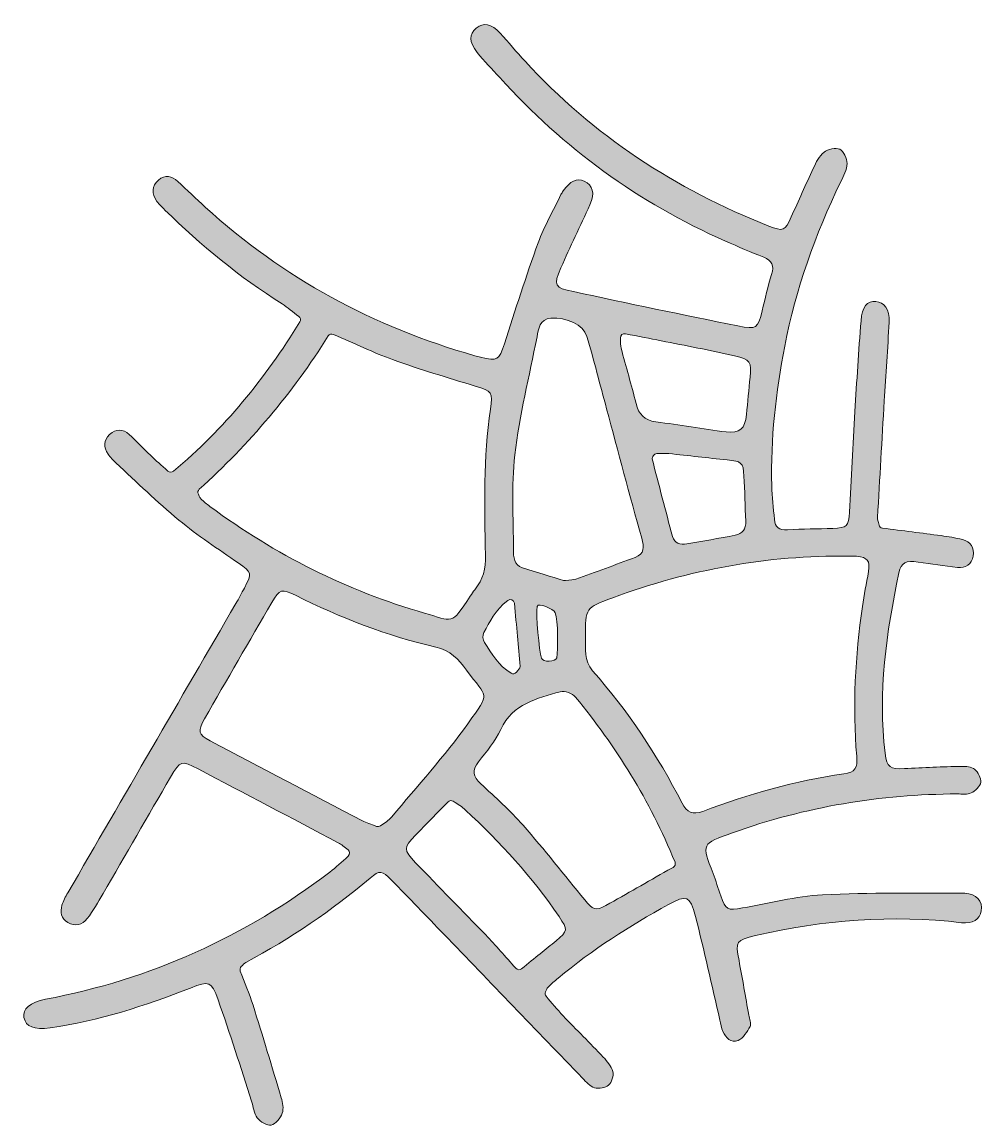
# Model space of a CAD drawing. Header units: centimetres. Extents: x 1 to 244, y -61 to -8.
# Drawn here: x 1.1 to 47.3, y -60.8 to -7.7 of the extents above; entities that cross this region are included whole.
import ezdxf

# ---------------------------------------------------------------- set-up
doc = ezdxf.new("R2010")
doc.units = ezdxf.units.CM
doc.header["$MEASUREMENT"] = 0
doc.layers.add('Screenshot 2022-06-20 at 20.24.09 v3\xa0Image', color=7, linetype='Continuous', lineweight=0)

msp = doc.modelspace()

# ---------------------------------------------------------------- hatches: boundary and pattern name
at = {"layer": 'Screenshot 2022-06-20 at 20.24.09 v3\xa0Image', "true_color": 0x000000, "transparency": 33554687}
h = msp.add_hatch(color=18, dxfattribs=at)
h.dxf.hatch_style = 2
edge = h.paths.add_edge_path()
edge.add_spline(control_points=[(25.879, -35.836), (25.81, -36.207), (25.979, -37.978), (26.08, -38.328), (26.139, -38.532), (26.787, -38.513), (26.82, -38.303), (26.879, -37.929), (26.893, -36.501), (26.751, -36.147), (26.678, -35.963), (25.915, -35.641), (25.879, -35.836)], knot_values=[0, 0, 0, 0, 1, 1, 1, 2, 2, 2, 3, 3, 3, 4, 4, 4, 4], degree=3, periodic=0)
edge = h.paths.add_edge_path()
edge.add_spline(control_points=[(24.46, -35.551), (23.855, -36.034), (23.596, -36.579), (23.32, -37.096), (23.249, -37.229), (23.258, -37.44), (23.34, -37.566), (23.696, -38.109), (24.01, -38.698), (24.631, -39.052), (24.714, -39.099), (24.819, -39.079), (24.881, -39.006), (24.972, -38.898), (25.059, -38.806), (25.053, -38.72), (24.982, -37.76), (24.887, -36.801), (24.781, -35.688), (24.766, -35.531), (24.583, -35.453), (24.46, -35.551)], knot_values=[0, 0, 0, 0, 1, 1, 1, 2, 2, 2, 3, 3, 3, 4, 4, 4, 5, 5, 5, 6, 6, 6, 7, 7, 7, 7], degree=3, periodic=0)
edge = h.paths.add_edge_path()
edge.add_spline(control_points=[(31.638, -28.485), (31.569, -28.487), (31.507, -28.525), (31.472, -28.584), (31.427, -28.66), (31.397, -28.704), (31.405, -28.737), (31.727, -29.986), (32.049, -31.236), (32.389, -32.48), (32.48, -32.811), (32.758, -32.89), (33.07, -32.836), (33.845, -32.702), (34.621, -32.567), (35.394, -32.417), (35.752, -32.347), (35.926, -32.114), (35.908, -31.738), (35.874, -31.015), (35.855, -30.29), (35.819, -29.567), (35.786, -28.921), (35.69, -28.851), (35.019, -28.789), (34.079, -28.702), (33.143, -28.584), (32.204, -28.491), (32.01, -28.471), (31.812, -28.481), (31.638, -28.485)], knot_values=[0, 0, 0, 0, 1, 1, 1, 2, 2, 2, 3, 3, 3, 4, 4, 4, 5, 5, 5, 6, 6, 6, 7, 7, 7, 8, 8, 8, 9, 9, 9, 10, 10, 10, 10], degree=3, periodic=0)
edge = h.paths.add_edge_path()
edge.add_spline(control_points=[(30.12, -22.725), (29.996, -22.701), (29.882, -22.797), (29.883, -22.923), (29.886, -23.149), (29.881, -23.291), (29.915, -23.423), (30.146, -24.309), (30.412, -25.186), (30.63, -26.075), (30.76, -26.603), (31.038, -26.892), (31.589, -26.963), (32.715, -27.109), (33.834, -27.306), (34.961, -27.446), (35.634, -27.529), (35.864, -27.308), (35.939, -26.608), (36.003, -26.012), (36.048, -25.414), (36.114, -24.818), (36.195, -24.093), (36.123, -23.952), (35.364, -23.784), (34.192, -23.523), (33.013, -23.3), (31.837, -23.063), (31.297, -22.954), (30.756, -22.849), (30.12, -22.725)], knot_values=[0, 0, 0, 0, 1, 1, 1, 2, 2, 2, 3, 3, 3, 4, 4, 4, 5, 5, 5, 6, 6, 6, 7, 7, 7, 8, 8, 8, 9, 9, 9, 10, 10, 10, 10], degree=3, periodic=0)
edge = h.paths.add_edge_path()
edge.add_spline(control_points=[(24.857, -53.242), (24.927, -53.32), (25.047, -53.33), (25.129, -53.263), (25.788, -52.732), (26.293, -52.332), (26.788, -51.918), (27.358, -51.442), (27.362, -51.395), (26.929, -50.753), (25.649, -48.854), (24.098, -47.191), (22.434, -45.63), (22.268, -45.474), (22.067, -45.356), (21.846, -45.21), (21.766, -45.158), (21.661, -45.169), (21.595, -45.237), (21.045, -45.797), (20.529, -46.316), (20.023, -46.845), (19.449, -47.445), (19.44, -47.54), (20.035, -48.163), (21.149, -49.33), (22.287, -50.474), (23.403, -51.639), (23.884, -52.142), (24.341, -52.668), (24.857, -53.242)], knot_values=[0, 0, 0, 0, 1, 1, 1, 2, 2, 2, 3, 3, 3, 4, 4, 4, 5, 5, 5, 6, 6, 6, 7, 7, 7, 8, 8, 8, 9, 9, 9, 10, 10, 10, 10], degree=3, periodic=0)
edge = h.paths.add_edge_path()
edge.add_spline(control_points=[(32.415, -48.386), (32.504, -48.338), (32.543, -48.231), (32.505, -48.137), (31.284, -45.144), (29.664, -42.579), (27.727, -40.207), (27.58, -40.027), (27.194, -39.878), (26.988, -39.94), (25.879, -40.276), (24.703, -40.504), (24.131, -41.75), (23.87, -42.317), (23.446, -42.816), (23.058, -43.315), (22.738, -43.727), (22.785, -44.024), (23.164, -44.37), (23.866, -45.011), (24.576, -45.652), (25.201, -46.365), (26.224, -47.531), (27.185, -48.75), (28.163, -49.954), (28.558, -50.44), (28.689, -50.496), (29.187, -50.218), (30.183, -49.662), (31.17, -49.091), (32.161, -48.526), (32.246, -48.478), (32.332, -48.431), (32.415, -48.386)], knot_values=[0, 0, 0, 0, 1, 1, 1, 2, 2, 2, 3, 3, 3, 4, 4, 4, 5, 5, 5, 6, 6, 6, 7, 7, 7, 8, 8, 8, 9, 9, 9, 10, 10, 10, 11, 11, 11, 11], degree=3, periodic=0)
edge = h.paths.add_edge_path()
edge.add_spline(control_points=[(27.151, -34.589), (27.178, -34.598), (27.206, -34.6), (27.233, -34.596), (27.497, -34.564), (27.623, -34.567), (27.733, -34.528), (28.685, -34.185), (29.636, -33.839), (30.584, -33.484), (31.054, -33.307), (31.021, -32.977), (30.902, -32.555), (30.322, -30.485), (29.774, -28.406), (29.214, -26.33), (28.901, -25.171), (28.607, -24.006), (28.267, -22.854), (28.105, -22.302), (27.286, -21.917), (26.542, -21.98), (25.986, -22.027), (25.948, -22.498), (25.871, -22.882), (25.491, -24.77), (25.033, -26.65), (24.806, -28.557), (24.628, -30.056), (24.741, -31.59), (24.738, -33.109), (24.738, -33.457), (24.759, -33.841), (25.168, -33.978), (25.868, -34.211), (26.579, -34.415), (27.151, -34.589)], knot_values=[0, 0, 0, 0, 1, 1, 1, 2, 2, 2, 3, 3, 3, 4, 4, 4, 5, 5, 5, 6, 6, 6, 7, 7, 7, 8, 8, 8, 9, 9, 9, 10, 10, 10, 11, 11, 11, 12, 12, 12, 12], degree=3, periodic=0)
edge = h.paths.add_edge_path()
edge.add_spline(control_points=[(18.155, -46.414), (18.216, -46.437), (18.285, -46.429), (18.339, -46.391), (18.526, -46.261), (18.739, -46.138), (18.887, -45.961), (20.123, -44.479), (21.421, -43.04), (22.545, -41.477), (23.682, -39.896), (23.48, -40.294), (22.483, -38.901), (22.106, -38.375), (21.69, -37.946), (21.011, -37.791), (18.654, -37.253), (16.414, -36.385), (14.253, -35.304), (13.605, -34.98), (13.504, -34.999), (13.123, -35.649), (12.033, -37.507), (10.958, -39.373), (9.891, -41.244), (9.543, -41.854), (9.572, -41.988), (10.155, -42.298), (12.589, -43.59), (15.031, -44.867), (17.473, -46.143), (17.671, -46.246), (17.887, -46.314), (18.155, -46.414)], knot_values=[0, 0, 0, 0, 1, 1, 1, 2, 2, 2, 3, 3, 3, 4, 4, 4, 5, 5, 5, 6, 6, 6, 7, 7, 7, 8, 8, 8, 9, 9, 9, 10, 10, 10, 11, 11, 11, 11], degree=3, periodic=0)
edge = h.paths.add_edge_path()
edge.add_spline(control_points=[(9.633, -30.206), (9.568, -30.266), (9.549, -30.361), (9.588, -30.44), (9.657, -30.583), (9.674, -30.633), (9.709, -30.665), (9.848, -30.794), (9.992, -30.919), (10.144, -31.032), (13.282, -33.347), (16.712, -35.084), (20.464, -36.159), (21.824, -36.549), (21.725, -36.787), (22.662, -35.345), (22.731, -35.239), (22.797, -35.129), (22.878, -35.033), (23.28, -34.549), (23.415, -34.021), (23.397, -33.371), (23.335, -31.03), (23.293, -28.684), (23.637, -26.355), (23.757, -25.537), (23.704, -25.493), (22.898, -25.246), (21.569, -24.839), (20.235, -24.44), (18.928, -23.969), (18, -23.634), (17.107, -23.202), (16.083, -22.755), (15.993, -22.716), (15.888, -22.749), (15.836, -22.832), (14.113, -25.577), (12.03, -28.04), (9.633, -30.206)], knot_values=[0, 0, 0, 0, 1, 1, 1, 2, 2, 2, 3, 3, 3, 4, 4, 4, 5, 5, 5, 6, 6, 6, 7, 7, 7, 8, 8, 8, 9, 9, 9, 10, 10, 10, 11, 11, 11, 12, 12, 12, 13, 13, 13, 13], degree=3, periodic=0)
edge = h.paths.add_edge_path()
edge.add_spline(control_points=[(28.197, -37.309), (28.217, -37.869), (28.109, -38.435), (28.544, -38.93), (30.245, -40.868), (31.665, -43.002), (32.841, -45.295), (33.072, -45.746), (33.356, -45.877), (33.837, -45.694), (36.033, -44.859), (38.283, -44.228), (40.614, -43.892), (41.172, -43.812), (41.29, -43.621), (41.24, -43.043), (41.034, -40.633), (41.179, -38.237), (41.512, -35.848), (41.59, -35.284), (41.716, -34.728), (41.804, -34.165), (41.887, -33.628), (41.766, -33.48), (41.235, -33.43), (41.109, -33.418), (40.982, -33.426), (40.855, -33.424), (36.946, -33.366), (33.171, -34.073), (29.51, -35.422), (28.194, -35.907), (28.197, -35.915), (28.197, -37.309)], knot_values=[0, 0, 0, 0, 1, 1, 1, 2, 2, 2, 3, 3, 3, 4, 4, 4, 5, 5, 5, 6, 6, 6, 7, 7, 7, 8, 8, 8, 9, 9, 9, 10, 10, 10, 11, 11, 11, 11], degree=3, periodic=0)
edge = h.paths.add_edge_path()
edge.add_spline(control_points=[(42.313, -31.925), (42.332, -32.005), (42.399, -32.065), (42.481, -32.075), (43.448, -32.198), (44.374, -32.311), (45.299, -32.436), (45.643, -32.483), (45.989, -32.538), (46.325, -32.627), (46.714, -32.731), (46.916, -33.013), (46.842, -33.415), (46.769, -33.816), (46.476, -34.011), (46.079, -33.968), (45.45, -33.899), (44.826, -33.788), (44.199, -33.704), (43.605, -33.625), (43.383, -33.714), (43.273, -34.225), (42.658, -37.086), (42.258, -39.967), (42.603, -42.902), (42.682, -43.576), (42.852, -43.676), (43.533, -43.638), (44.449, -43.588), (45.366, -43.551), (46.284, -43.53), (46.495, -43.525), (46.765, -43.544), (46.907, -43.668), (47.073, -43.813), (47.233, -44.099), (47.205, -44.296), (47.177, -44.491), (46.939, -44.71), (46.74, -44.81), (46.559, -44.901), (46.305, -44.853), (46.084, -44.854), (42.376, -44.875), (38.768, -45.471), (35.272, -46.724), (33.776, -47.26), (33.776, -47.248), (34.334, -48.675), (34.472, -49.029), (34.576, -49.396), (34.701, -49.755), (34.937, -50.432), (35.018, -50.47), (35.755, -50.341), (37.033, -50.116), (38.306, -49.776), (39.593, -49.709), (41.87, -49.592), (44.156, -49.626), (46.438, -49.635), (47.001, -49.637), (47.308, -50.038), (47.231, -50.484), (47.161, -50.889), (46.81, -51.11), (46.286, -51.048), (42.944, -50.657), (39.645, -50.911), (36.375, -51.669), (35.436, -51.886), (35.406, -51.934), (35.582, -52.87), (35.746, -53.741), (35.898, -54.615), (36.051, -55.488), (36.084, -55.674), (36.182, -55.903), (36.111, -56.041), (35.977, -56.298), (35.785, -56.597), (35.54, -56.708), (35.203, -56.861), (34.947, -56.58), (34.803, -56.278), (34.724, -56.111), (34.708, -55.915), (34.665, -55.732), (34.275, -54.068), (33.917, -52.395), (33.485, -50.742), (33.219, -49.727), (33.071, -49.698), (32.184, -50.18), (30.312, -51.197), (28.53, -52.35), (26.889, -53.714), (26.719, -53.855), (26.55, -53.999), (26.395, -54.157), (26.348, -54.204), (26.323, -54.274), (26.278, -54.379), (26.248, -54.448), (26.26, -54.529), (26.309, -54.587), (26.57, -54.893), (26.837, -55.221), (27.127, -55.527), (27.762, -56.194), (28.42, -56.838), (29.051, -57.508), (29.242, -57.711), (29.449, -57.95), (29.513, -58.206), (29.562, -58.404), (29.464, -58.727), (29.314, -58.862), (29.164, -58.996), (28.842, -59.046), (28.64, -58.986), (28.418, -58.921), (28.23, -58.703), (28.056, -58.523), (25.83, -56.218), (23.61, -53.907), (21.388, -51.599), (20.552, -50.731), (19.718, -49.861), (18.872, -49.002), (18.405, -48.528), (18.32, -48.51), (17.852, -48.906), (16.002, -50.467), (14.008, -51.812), (11.879, -52.96), (11.799, -53.002), (11.735, -53.074), (11.649, -53.162), (11.594, -53.217), (11.576, -53.3), (11.604, -53.372), (11.814, -53.92), (12.042, -54.459), (12.217, -55.015), (12.685, -56.494), (13.131, -57.979), (13.569, -59.466), (13.639, -59.703), (13.701, -59.995), (13.622, -60.208), (13.536, -60.443), (13.308, -60.741), (13.097, -60.781), (12.893, -60.821), (12.563, -60.622), (12.415, -60.431), (12.252, -60.221), (12.239, -59.898), (12.151, -59.628), (11.619, -58.003), (11.116, -56.368), (10.537, -54.76), (10.204, -53.835), (10.107, -53.841), (9.215, -54.189), (7.025, -55.043), (4.801, -55.776), (2.461, -56.1), (1.686, -56.207), (1.304, -56.055), (1.204, -55.61), (1.114, -55.206), (1.506, -54.867), (2.234, -54.73), (7.281, -53.781), (11.83, -51.716), (15.912, -48.611), (16.204, -48.389), (16.473, -48.135), (16.795, -47.846), (16.888, -47.764), (16.883, -47.618), (16.785, -47.542), (16.606, -47.402), (16.467, -47.286), (16.309, -47.202), (14.068, -46.014), (11.822, -44.833), (9.575, -43.655), (8.761, -43.228), (8.732, -43.232), (8.252, -44.054), (7.165, -45.916), (6.091, -47.787), (5.006, -49.651), (4.767, -50.061), (4.526, -50.474), (4.243, -50.854), (4.009, -51.169), (3.665, -51.243), (3.313, -51.039), (2.99, -50.852), (2.934, -50.538), (3.032, -50.208), (3.095, -49.999), (3.203, -49.8), (3.314, -49.609), (6.004, -44.973), (8.697, -40.339), (11.389, -35.704), (11.532, -35.457), (11.669, -35.207), (11.802, -34.954), (12.186, -34.222), (12.166, -34.205), (11.507, -33.748), (10.544, -33.078), (9.557, -32.432), (8.654, -31.688), (7.603, -30.822), (6.63, -29.861), (5.627, -28.938), (5.488, -28.809), (5.359, -28.665), (5.251, -28.51), (5.022, -28.184), (5.017, -27.856), (5.321, -27.569), (5.629, -27.279), (5.968, -27.31), (6.262, -27.569), (6.619, -27.883), (6.935, -28.242), (7.28, -28.57), (7.54, -28.818), (7.812, -29.053), (8.128, -29.333), (8.201, -29.398), (8.312, -29.401), (8.387, -29.338), (10.843, -27.291), (12.787, -24.895), (14.467, -22.155), (14.52, -22.069), (14.499, -21.957), (14.419, -21.895), (14.13, -21.668), (13.886, -21.461), (13.618, -21.292), (11.567, -20.002), (9.71, -18.472), (7.984, -16.777), (7.848, -16.644), (7.704, -16.514), (7.595, -16.361), (7.321, -15.978), (7.355, -15.622), (7.666, -15.343), (7.998, -15.045), (8.311, -15.143), (8.597, -15.402), (9.045, -15.805), (9.474, -16.228), (9.919, -16.634), (13.667, -20.053), (18.013, -22.39), (22.879, -23.784), (22.97, -23.81), (23.061, -23.837), (23.154, -23.859), (23.974, -24.055), (24.045, -23.998), (24.3, -23.209), (24.827, -21.583), (25.342, -19.952), (25.928, -18.347), (26.218, -17.55), (26.652, -16.805), (27.023, -16.038), (27.055, -15.973), (27.09, -15.91), (27.131, -15.851), (27.455, -15.382), (27.792, -15.23), (28.141, -15.393), (28.564, -15.591), (28.666, -15.953), (28.409, -16.532), (27.957, -17.545), (27.456, -18.537), (27.022, -19.558), (26.654, -20.425), (26.698, -20.502), (27.618, -20.7), (30.25, -21.264), (32.885, -21.817), (35.524, -22.349), (36.434, -22.533), (36.491, -22.464), (36.695, -21.618), (36.836, -21.034), (36.965, -20.444), (37.148, -19.873), (37.284, -19.45), (37.162, -19.209), (36.772, -19.049), (36.157, -18.797), (35.54, -18.544), (34.932, -18.275), (30.752, -16.426), (27.134, -13.8), (24.076, -10.403), (23.715, -10.002), (23.326, -9.624), (22.997, -9.199), (22.584, -8.666), (22.594, -8.335), (22.951, -8.032), (23.297, -7.738), (23.669, -7.804), (24.099, -8.269), (24.508, -8.711), (24.885, -9.182), (25.293, -9.625), (28.575, -13.188), (32.518, -15.779), (37.014, -17.547), (37.707, -17.819), (37.784, -17.782), (38.092, -17.111), (38.449, -16.333), (38.787, -15.546), (39.154, -14.773), (39.289, -14.491), (39.437, -14.178), (39.67, -13.993), (39.854, -13.846), (40.235, -13.76), (40.423, -13.855), (40.615, -13.952), (40.778, -14.305), (40.774, -14.543), (40.769, -14.841), (40.604, -15.146), (40.467, -15.429), (39.246, -17.952), (38.316, -20.574), (37.782, -23.328), (37.353, -25.541), (37.097, -27.774), (37.155, -30.033), (37.169, -30.571), (37.24, -31.107), (37.283, -31.644), (37.314, -32.035), (37.505, -32.183), (37.911, -32.156), (38.638, -32.108), (39.369, -32.117), (40.098, -32.089), (40.767, -32.063), (40.859, -31.983), (40.898, -31.311), (40.992, -29.697), (41.062, -28.081), (41.156, -26.468), (41.241, -25.012), (41.331, -23.557), (41.448, -22.104), (41.502, -21.426), (41.747, -21.149), (42.154, -21.175), (42.567, -21.2), (42.825, -21.555), (42.796, -22.166), (42.736, -23.431), (42.642, -24.694), (42.567, -25.959), (42.455, -27.825), (42.346, -29.69), (42.243, -31.557), (42.238, -31.654), (42.271, -31.753), (42.313, -31.925)], knot_values=[0, 0, 0, 0, 1, 1, 1, 2, 2, 2, 3, 3, 3, 4, 4, 4, 5, 5, 5, 6, 6, 6, 7, 7, 7, 8, 8, 8, 9, 9, 9, 10, 10, 10, 11, 11, 11, 12, 12, 12, 13, 13, 13, 14, 14, 14, 15, 15, 15, 16, 16, 16, 17, 17, 17, 18, 18, 18, 19, 19, 19, 20, 20, 20, 21, 21, 21, 22, 22, 22, 23, 23, 23, 24, 24, 24, 25, 25, 25, 26, 26, 26, 27, 27, 27, 28, 28, 28, 29, 29, 29, 30, 30, 30, 31, 31, 31, 32, 32, 32, 33, 33, 33, 34, 34, 34, 35, 35, 35, 36, 36, 36, 37, 37, 37, 38, 38, 38, 39, 39, 39, 40, 40, 40, 41, 41, 41, 42, 42, 42, 43, 43, 43, 44, 44, 44, 45, 45, 45, 46, 46, 46, 47, 47, 47, 48, 48, 48, 49, 49, 49, 50, 50, 50, 51, 51, 51, 52, 52, 52, 53, 53, 53, 54, 54, 54, 55, 55, 55, 56, 56, 56, 57, 57, 57, 58, 58, 58, 59, 59, 59, 60, 60, 60, 61, 61, 61, 62, 62, 62, 63, 63, 63, 64, 64, 64, 65, 65, 65, 66, 66, 66, 67, 67, 67, 68, 68, 68, 69, 69, 69, 70, 70, 70, 71, 71, 71, 72, 72, 72, 73, 73, 73, 74, 74, 74, 75, 75, 75, 76, 76, 76, 77, 77, 77, 78, 78, 78, 79, 79, 79, 80, 80, 80, 81, 81, 81, 82, 82, 82, 83, 83, 83, 84, 84, 84, 85, 85, 85, 86, 86, 86, 87, 87, 87, 88, 88, 88, 89, 89, 89, 90, 90, 90, 91, 91, 91, 92, 92, 92, 93, 93, 93, 94, 94, 94, 95, 95, 95, 96, 96, 96, 97, 97, 97, 98, 98, 98, 99, 99, 99, 100, 100, 100, 101, 101, 101, 102, 102, 102, 103, 103, 103, 104, 104, 104, 105, 105, 105, 106, 106, 106, 107, 107, 107, 108, 108, 108, 109, 109, 109, 110, 110, 110, 111, 111, 111, 112, 112, 112, 113, 113, 113, 114, 114, 114, 115, 115, 115, 116, 116, 116, 117, 117, 117, 118, 118, 118, 119, 119, 119, 120, 120, 120, 121, 121, 121, 122, 122, 122, 123, 123, 123, 124, 124, 124, 125, 125, 125, 126, 126, 126, 127, 127, 127, 128, 128, 128, 128], degree=3, periodic=0)

# ---------------------------------------------------------------- linework, layer by layer
at = {"layer": 'Screenshot 2022-06-20 at 20.24.09 v3\xa0Image'}
for points, knots in [([(42.313, -31.925), (42.332, -32.005), (42.399, -32.065), (42.481, -32.075), (43.448, -32.198), (44.374, -32.311), (45.299, -32.436), (45.643, -32.483), (45.989, -32.538), (46.325, -32.627), (46.714, -32.731), (46.916, -33.013), (46.842, -33.415), (46.769, -33.816), (46.476, -34.011), (46.079, -33.968), (45.45, -33.899), (44.826, -33.788), (44.199, -33.704), (43.605, -33.625), (43.383, -33.714), (43.273, -34.225), (42.658, -37.086), (42.258, -39.967), (42.603, -42.902), (42.682, -43.576), (42.852, -43.676), (43.533, -43.638), (44.449, -43.588), (45.366, -43.551), (46.284, -43.53), (46.495, -43.525), (46.765, -43.544), (46.907, -43.668), (47.073, -43.813), (47.233, -44.099), (47.205, -44.296), (47.177, -44.491), (46.939, -44.71), (46.74, -44.81), (46.559, -44.901), (46.305, -44.853), (46.084, -44.854), (42.376, -44.875), (38.768, -45.471), (35.272, -46.724), (33.776, -47.26), (33.776, -47.248), (34.334, -48.675), (34.472, -49.029), (34.576, -49.396), (34.701, -49.755), (34.937, -50.432), (35.018, -50.47), (35.755, -50.341), (37.033, -50.116), (38.306, -49.776), (39.593, -49.709), (41.87, -49.592), (44.156, -49.626), (46.438, -49.635), (47.001, -49.637), (47.308, -50.038), (47.231, -50.484), (47.161, -50.889), (46.81, -51.11), (46.286, -51.048), (42.944, -50.657), (39.645, -50.911), (36.375, -51.669), (35.436, -51.886), (35.406, -51.934), (35.582, -52.87), (35.746, -53.741), (35.898, -54.615), (36.051, -55.488), (36.084, -55.674), (36.182, -55.903), (36.111, -56.041), (35.977, -56.298), (35.785, -56.597), (35.54, -56.708), (35.203, -56.861), (34.947, -56.58), (34.803, -56.278), (34.724, -56.111), (34.708, -55.915), (34.665, -55.732), (34.275, -54.068), (33.917, -52.395), (33.485, -50.742), (33.219, -49.727), (33.071, -49.698), (32.184, -50.18), (30.312, -51.197), (28.53, -52.35), (26.889, -53.714), (26.719, -53.855), (26.55, -53.999), (26.395, -54.157), (26.348, -54.204), (26.323, -54.274), (26.278, -54.379), (26.248, -54.448), (26.26, -54.529), (26.309, -54.587), (26.57, -54.893), (26.837, -55.221), (27.127, -55.527), (27.762, -56.194), (28.42, -56.838), (29.051, -57.508), (29.242, -57.711), (29.449, -57.95), (29.513, -58.206), (29.562, -58.404), (29.464, -58.727), (29.314, -58.862), (29.164, -58.996), (28.842, -59.046), (28.64, -58.986), (28.418, -58.921), (28.23, -58.703), (28.056, -58.523), (25.83, -56.218), (23.61, -53.907), (21.388, -51.599), (20.552, -50.731), (19.718, -49.861), (18.872, -49.002), (18.405, -48.528), (18.32, -48.51), (17.852, -48.906), (16.002, -50.467), (14.008, -51.812), (11.879, -52.96), (11.799, -53.002), (11.735, -53.074), (11.649, -53.162), (11.594, -53.217), (11.576, -53.3), (11.604, -53.372), (11.814, -53.92), (12.042, -54.459), (12.217, -55.015), (12.685, -56.494), (13.131, -57.979), (13.569, -59.466), (13.639, -59.703), (13.701, -59.995), (13.622, -60.208), (13.536, -60.443), (13.308, -60.741), (13.097, -60.781), (12.893, -60.821), (12.563, -60.622), (12.415, -60.431), (12.252, -60.221), (12.239, -59.898), (12.151, -59.628), (11.619, -58.003), (11.116, -56.368), (10.537, -54.76), (10.204, -53.835), (10.107, -53.841), (9.215, -54.189), (7.025, -55.043), (4.801, -55.776), (2.461, -56.1), (1.686, -56.207), (1.304, -56.055), (1.204, -55.61), (1.114, -55.206), (1.506, -54.867), (2.234, -54.73), (7.281, -53.781), (11.83, -51.716), (15.912, -48.611), (16.204, -48.389), (16.473, -48.135), (16.795, -47.846), (16.888, -47.764), (16.883, -47.618), (16.785, -47.542), (16.606, -47.402), (16.467, -47.286), (16.309, -47.202), (14.068, -46.014), (11.822, -44.833), (9.575, -43.655), (8.761, -43.228), (8.732, -43.232), (8.252, -44.054), (7.165, -45.916), (6.091, -47.787), (5.006, -49.651), (4.767, -50.061), (4.526, -50.474), (4.243, -50.854), (4.009, -51.169), (3.665, -51.243), (3.313, -51.039), (2.99, -50.852), (2.934, -50.538), (3.032, -50.208), (3.095, -49.999), (3.203, -49.8), (3.314, -49.609), (6.004, -44.973), (8.697, -40.339), (11.389, -35.704), (11.532, -35.457), (11.669, -35.207), (11.802, -34.954), (12.186, -34.222), (12.166, -34.205), (11.507, -33.748), (10.544, -33.078), (9.557, -32.432), (8.654, -31.688), (7.603, -30.822), (6.63, -29.861), (5.627, -28.938), (5.488, -28.809), (5.359, -28.665), (5.251, -28.51), (5.022, -28.184), (5.017, -27.856), (5.321, -27.569), (5.629, -27.279), (5.968, -27.31), (6.262, -27.569), (6.619, -27.883), (6.935, -28.242), (7.28, -28.57), (7.54, -28.818), (7.812, -29.053), (8.128, -29.333), (8.201, -29.398), (8.312, -29.401), (8.387, -29.338), (10.843, -27.291), (12.787, -24.895), (14.467, -22.155), (14.52, -22.069), (14.499, -21.957), (14.419, -21.895), (14.13, -21.668), (13.886, -21.461), (13.618, -21.292), (11.567, -20.002), (9.71, -18.472), (7.984, -16.777), (7.848, -16.644), (7.704, -16.514), (7.595, -16.361), (7.321, -15.978), (7.355, -15.622), (7.666, -15.343), (7.998, -15.045), (8.311, -15.143), (8.597, -15.402), (9.045, -15.805), (9.474, -16.228), (9.919, -16.634), (13.667, -20.053), (18.013, -22.39), (22.879, -23.784), (22.97, -23.81), (23.061, -23.837), (23.154, -23.859), (23.974, -24.055), (24.045, -23.998), (24.3, -23.209), (24.827, -21.583), (25.342, -19.952), (25.928, -18.347), (26.218, -17.55), (26.652, -16.805), (27.023, -16.038), (27.055, -15.973), (27.09, -15.91), (27.131, -15.851), (27.455, -15.382), (27.792, -15.23), (28.141, -15.393), (28.564, -15.591), (28.666, -15.953), (28.409, -16.532), (27.957, -17.545), (27.456, -18.537), (27.022, -19.558), (26.654, -20.425), (26.698, -20.502), (27.618, -20.7), (30.25, -21.264), (32.885, -21.817), (35.524, -22.349), (36.434, -22.533), (36.491, -22.464), (36.695, -21.618), (36.836, -21.034), (36.965, -20.444), (37.148, -19.873), (37.284, -19.45), (37.162, -19.209), (36.772, -19.049), (36.157, -18.797), (35.54, -18.544), (34.932, -18.275), (30.752, -16.426), (27.134, -13.8), (24.076, -10.403), (23.715, -10.002), (23.326, -9.624), (22.997, -9.199), (22.584, -8.666), (22.594, -8.335), (22.951, -8.032), (23.297, -7.738), (23.669, -7.804), (24.099, -8.269), (24.508, -8.711), (24.885, -9.182), (25.293, -9.625), (28.575, -13.188), (32.518, -15.779), (37.014, -17.547), (37.707, -17.819), (37.784, -17.782), (38.092, -17.111), (38.449, -16.333), (38.787, -15.546), (39.154, -14.773), (39.289, -14.491), (39.437, -14.178), (39.67, -13.993), (39.854, -13.846), (40.235, -13.76), (40.423, -13.855), (40.615, -13.952), (40.778, -14.305), (40.774, -14.543), (40.769, -14.841), (40.604, -15.146), (40.467, -15.429), (39.246, -17.952), (38.316, -20.574), (37.782, -23.328), (37.353, -25.541), (37.097, -27.774), (37.155, -30.033), (37.169, -30.571), (37.24, -31.107), (37.283, -31.644), (37.314, -32.035), (37.505, -32.183), (37.911, -32.156), (38.638, -32.108), (39.369, -32.117), (40.098, -32.089), (40.767, -32.063), (40.859, -31.983), (40.898, -31.311), (40.992, -29.697), (41.062, -28.081), (41.156, -26.468), (41.241, -25.012), (41.331, -23.557), (41.448, -22.104), (41.502, -21.426), (41.747, -21.149), (42.154, -21.175), (42.567, -21.2), (42.825, -21.555), (42.796, -22.166), (42.736, -23.431), (42.642, -24.694), (42.567, -25.959), (42.455, -27.825), (42.346, -29.69), (42.243, -31.557), (42.238, -31.654), (42.271, -31.753), (42.313, -31.925)], [0, 0, 0, 0, 1, 1, 1, 2, 2, 2, 3, 3, 3, 4, 4, 4, 5, 5, 5, 6, 6, 6, 7, 7, 7, 8, 8, 8, 9, 9, 9, 10, 10, 10, 11, 11, 11, 12, 12, 12, 13, 13, 13, 14, 14, 14, 15, 15, 15, 16, 16, 16, 17, 17, 17, 18, 18, 18, 19, 19, 19, 20, 20, 20, 21, 21, 21, 22, 22, 22, 23, 23, 23, 24, 24, 24, 25, 25, 25, 26, 26, 26, 27, 27, 27, 28, 28, 28, 29, 29, 29, 30, 30, 30, 31, 31, 31, 32, 32, 32, 33, 33, 33, 34, 34, 34, 35, 35, 35, 36, 36, 36, 37, 37, 37, 38, 38, 38, 39, 39, 39, 40, 40, 40, 41, 41, 41, 42, 42, 42, 43, 43, 43, 44, 44, 44, 45, 45, 45, 46, 46, 46, 47, 47, 47, 48, 48, 48, 49, 49, 49, 50, 50, 50, 51, 51, 51, 52, 52, 52, 53, 53, 53, 54, 54, 54, 55, 55, 55, 56, 56, 56, 57, 57, 57, 58, 58, 58, 59, 59, 59, 60, 60, 60, 61, 61, 61, 62, 62, 62, 63, 63, 63, 64, 64, 64, 65, 65, 65, 66, 66, 66, 67, 67, 67, 68, 68, 68, 69, 69, 69, 70, 70, 70, 71, 71, 71, 72, 72, 72, 73, 73, 73, 74, 74, 74, 75, 75, 75, 76, 76, 76, 77, 77, 77, 78, 78, 78, 79, 79, 79, 80, 80, 80, 81, 81, 81, 82, 82, 82, 83, 83, 83, 84, 84, 84, 85, 85, 85, 86, 86, 86, 87, 87, 87, 88, 88, 88, 89, 89, 89, 90, 90, 90, 91, 91, 91, 92, 92, 92, 93, 93, 93, 94, 94, 94, 95, 95, 95, 96, 96, 96, 97, 97, 97, 98, 98, 98, 99, 99, 99, 100, 100, 100, 101, 101, 101, 102, 102, 102, 103, 103, 103, 104, 104, 104, 105, 105, 105, 106, 106, 106, 107, 107, 107, 108, 108, 108, 109, 109, 109, 110, 110, 110, 111, 111, 111, 112, 112, 112, 113, 113, 113, 114, 114, 114, 115, 115, 115, 116, 116, 116, 117, 117, 117, 118, 118, 118, 119, 119, 119, 120, 120, 120, 121, 121, 121, 122, 122, 122, 123, 123, 123, 124, 124, 124, 125, 125, 125, 126, 126, 126, 127, 127, 127, 128, 128, 128, 128]), ([(27.151, -34.589), (27.178, -34.598), (27.206, -34.6), (27.233, -34.596), (27.497, -34.564), (27.623, -34.567), (27.733, -34.528), (28.685, -34.185), (29.636, -33.839), (30.584, -33.484), (31.054, -33.307), (31.021, -32.977), (30.902, -32.555), (30.322, -30.485), (29.774, -28.406), (29.214, -26.33), (28.901, -25.171), (28.607, -24.006), (28.267, -22.854), (28.105, -22.302), (27.286, -21.917), (26.542, -21.98), (25.986, -22.027), (25.948, -22.498), (25.871, -22.882), (25.491, -24.77), (25.033, -26.65), (24.806, -28.557), (24.628, -30.056), (24.741, -31.59), (24.738, -33.109), (24.738, -33.457), (24.759, -33.841), (25.168, -33.978), (25.868, -34.211), (26.579, -34.415), (27.151, -34.589)], [0, 0, 0, 0, 1, 1, 1, 2, 2, 2, 3, 3, 3, 4, 4, 4, 5, 5, 5, 6, 6, 6, 7, 7, 7, 8, 8, 8, 9, 9, 9, 10, 10, 10, 11, 11, 11, 12, 12, 12, 12]), ([(9.633, -30.206), (9.568, -30.266), (9.549, -30.361), (9.588, -30.44), (9.657, -30.583), (9.674, -30.633), (9.709, -30.665), (9.848, -30.794), (9.992, -30.919), (10.144, -31.032), (13.282, -33.347), (16.712, -35.084), (20.464, -36.159), (21.824, -36.549), (21.725, -36.787), (22.662, -35.345), (22.731, -35.239), (22.797, -35.129), (22.878, -35.033), (23.28, -34.549), (23.415, -34.021), (23.397, -33.371), (23.335, -31.03), (23.293, -28.684), (23.637, -26.355), (23.757, -25.537), (23.704, -25.493), (22.898, -25.246), (21.569, -24.839), (20.235, -24.44), (18.928, -23.969), (18, -23.634), (17.107, -23.202), (16.083, -22.755), (15.993, -22.716), (15.888, -22.749), (15.836, -22.832), (14.113, -25.577), (12.03, -28.04), (9.633, -30.206)], [0, 0, 0, 0, 1, 1, 1, 2, 2, 2, 3, 3, 3, 4, 4, 4, 5, 5, 5, 6, 6, 6, 7, 7, 7, 8, 8, 8, 9, 9, 9, 10, 10, 10, 11, 11, 11, 12, 12, 12, 13, 13, 13, 13]), ([(30.12, -22.725), (29.996, -22.701), (29.882, -22.797), (29.883, -22.923), (29.886, -23.149), (29.881, -23.291), (29.915, -23.423), (30.146, -24.309), (30.412, -25.186), (30.63, -26.075), (30.76, -26.603), (31.038, -26.892), (31.589, -26.963), (32.715, -27.109), (33.834, -27.306), (34.961, -27.446), (35.634, -27.529), (35.864, -27.308), (35.939, -26.608), (36.003, -26.012), (36.048, -25.414), (36.114, -24.818), (36.195, -24.093), (36.123, -23.952), (35.364, -23.784), (34.192, -23.523), (33.013, -23.3), (31.837, -23.063), (31.297, -22.954), (30.756, -22.849), (30.12, -22.725)], [0, 0, 0, 0, 1, 1, 1, 2, 2, 2, 3, 3, 3, 4, 4, 4, 5, 5, 5, 6, 6, 6, 7, 7, 7, 8, 8, 8, 9, 9, 9, 10, 10, 10, 10]), ([(31.638, -28.485), (31.569, -28.487), (31.507, -28.525), (31.472, -28.584), (31.427, -28.66), (31.397, -28.704), (31.405, -28.737), (31.727, -29.986), (32.049, -31.236), (32.389, -32.48), (32.48, -32.811), (32.758, -32.89), (33.07, -32.836), (33.845, -32.702), (34.621, -32.567), (35.394, -32.417), (35.752, -32.347), (35.926, -32.114), (35.908, -31.738), (35.874, -31.015), (35.855, -30.29), (35.819, -29.567), (35.786, -28.921), (35.69, -28.851), (35.019, -28.789), (34.079, -28.702), (33.143, -28.584), (32.204, -28.491), (32.01, -28.471), (31.812, -28.481), (31.638, -28.485)], [0, 0, 0, 0, 1, 1, 1, 2, 2, 2, 3, 3, 3, 4, 4, 4, 5, 5, 5, 6, 6, 6, 7, 7, 7, 8, 8, 8, 9, 9, 9, 10, 10, 10, 10]), ([(28.197, -37.309), (28.217, -37.869), (28.109, -38.435), (28.544, -38.93), (30.245, -40.868), (31.665, -43.002), (32.841, -45.295), (33.072, -45.746), (33.356, -45.877), (33.837, -45.694), (36.033, -44.859), (38.283, -44.228), (40.614, -43.892), (41.172, -43.812), (41.29, -43.621), (41.24, -43.043), (41.034, -40.633), (41.179, -38.237), (41.512, -35.848), (41.59, -35.284), (41.716, -34.728), (41.804, -34.165), (41.887, -33.628), (41.766, -33.48), (41.235, -33.43), (41.109, -33.418), (40.982, -33.426), (40.855, -33.424), (36.946, -33.366), (33.171, -34.073), (29.51, -35.422), (28.194, -35.907), (28.197, -35.915), (28.197, -37.309)], [0, 0, 0, 0, 1, 1, 1, 2, 2, 2, 3, 3, 3, 4, 4, 4, 5, 5, 5, 6, 6, 6, 7, 7, 7, 8, 8, 8, 9, 9, 9, 10, 10, 10, 11, 11, 11, 11]), ([(18.155, -46.414), (18.216, -46.437), (18.285, -46.429), (18.339, -46.391), (18.526, -46.261), (18.739, -46.138), (18.887, -45.961), (20.123, -44.479), (21.421, -43.04), (22.545, -41.477), (23.682, -39.896), (23.48, -40.294), (22.483, -38.901), (22.106, -38.375), (21.69, -37.946), (21.011, -37.791), (18.654, -37.253), (16.414, -36.385), (14.253, -35.304), (13.605, -34.98), (13.504, -34.999), (13.123, -35.649), (12.033, -37.507), (10.958, -39.373), (9.891, -41.244), (9.543, -41.854), (9.572, -41.988), (10.155, -42.298), (12.589, -43.59), (15.031, -44.867), (17.473, -46.143), (17.671, -46.246), (17.887, -46.314), (18.155, -46.414)], [0, 0, 0, 0, 1, 1, 1, 2, 2, 2, 3, 3, 3, 4, 4, 4, 5, 5, 5, 6, 6, 6, 7, 7, 7, 8, 8, 8, 9, 9, 9, 10, 10, 10, 11, 11, 11, 11]), ([(24.46, -35.551), (23.855, -36.034), (23.596, -36.579), (23.32, -37.096), (23.249, -37.229), (23.258, -37.44), (23.34, -37.566), (23.696, -38.109), (24.01, -38.698), (24.631, -39.052), (24.714, -39.099), (24.819, -39.079), (24.881, -39.006), (24.972, -38.898), (25.059, -38.806), (25.053, -38.72), (24.982, -37.76), (24.887, -36.801), (24.781, -35.688), (24.766, -35.531), (24.583, -35.453), (24.46, -35.551)], [0, 0, 0, 0, 1, 1, 1, 2, 2, 2, 3, 3, 3, 4, 4, 4, 5, 5, 5, 6, 6, 6, 7, 7, 7, 7]), ([(25.879, -35.836), (25.81, -36.207), (25.979, -37.978), (26.08, -38.328), (26.139, -38.532), (26.787, -38.513), (26.82, -38.303), (26.879, -37.929), (26.893, -36.501), (26.751, -36.147), (26.678, -35.963), (25.915, -35.641), (25.879, -35.836)], [0, 0, 0, 0, 1, 1, 1, 2, 2, 2, 3, 3, 3, 4, 4, 4, 4]), ([(32.415, -48.386), (32.504, -48.338), (32.543, -48.231), (32.505, -48.137), (31.284, -45.144), (29.664, -42.579), (27.727, -40.207), (27.58, -40.027), (27.194, -39.878), (26.988, -39.94), (25.879, -40.276), (24.703, -40.504), (24.131, -41.75), (23.87, -42.317), (23.446, -42.816), (23.058, -43.315), (22.738, -43.727), (22.785, -44.024), (23.164, -44.37), (23.866, -45.011), (24.576, -45.652), (25.201, -46.365), (26.224, -47.531), (27.185, -48.75), (28.163, -49.954), (28.558, -50.44), (28.689, -50.496), (29.187, -50.218), (30.183, -49.662), (31.17, -49.091), (32.161, -48.526), (32.246, -48.478), (32.332, -48.431), (32.415, -48.386)], [0, 0, 0, 0, 1, 1, 1, 2, 2, 2, 3, 3, 3, 4, 4, 4, 5, 5, 5, 6, 6, 6, 7, 7, 7, 8, 8, 8, 9, 9, 9, 10, 10, 10, 11, 11, 11, 11]), ([(24.857, -53.242), (24.927, -53.32), (25.047, -53.33), (25.129, -53.263), (25.788, -52.732), (26.293, -52.332), (26.788, -51.918), (27.358, -51.442), (27.362, -51.395), (26.929, -50.753), (25.649, -48.854), (24.098, -47.191), (22.434, -45.63), (22.268, -45.474), (22.067, -45.356), (21.846, -45.21), (21.766, -45.158), (21.661, -45.169), (21.595, -45.237), (21.045, -45.797), (20.529, -46.316), (20.023, -46.845), (19.449, -47.445), (19.44, -47.54), (20.035, -48.163), (21.149, -49.33), (22.287, -50.474), (23.403, -51.639), (23.884, -52.142), (24.341, -52.668), (24.857, -53.242)], [0, 0, 0, 0, 1, 1, 1, 2, 2, 2, 3, 3, 3, 4, 4, 4, 5, 5, 5, 6, 6, 6, 7, 7, 7, 8, 8, 8, 9, 9, 9, 10, 10, 10, 10])]:
    msp.add_open_spline(points, degree=3, knots=knots, dxfattribs=at)

doc.saveas('drawing.dxf')
